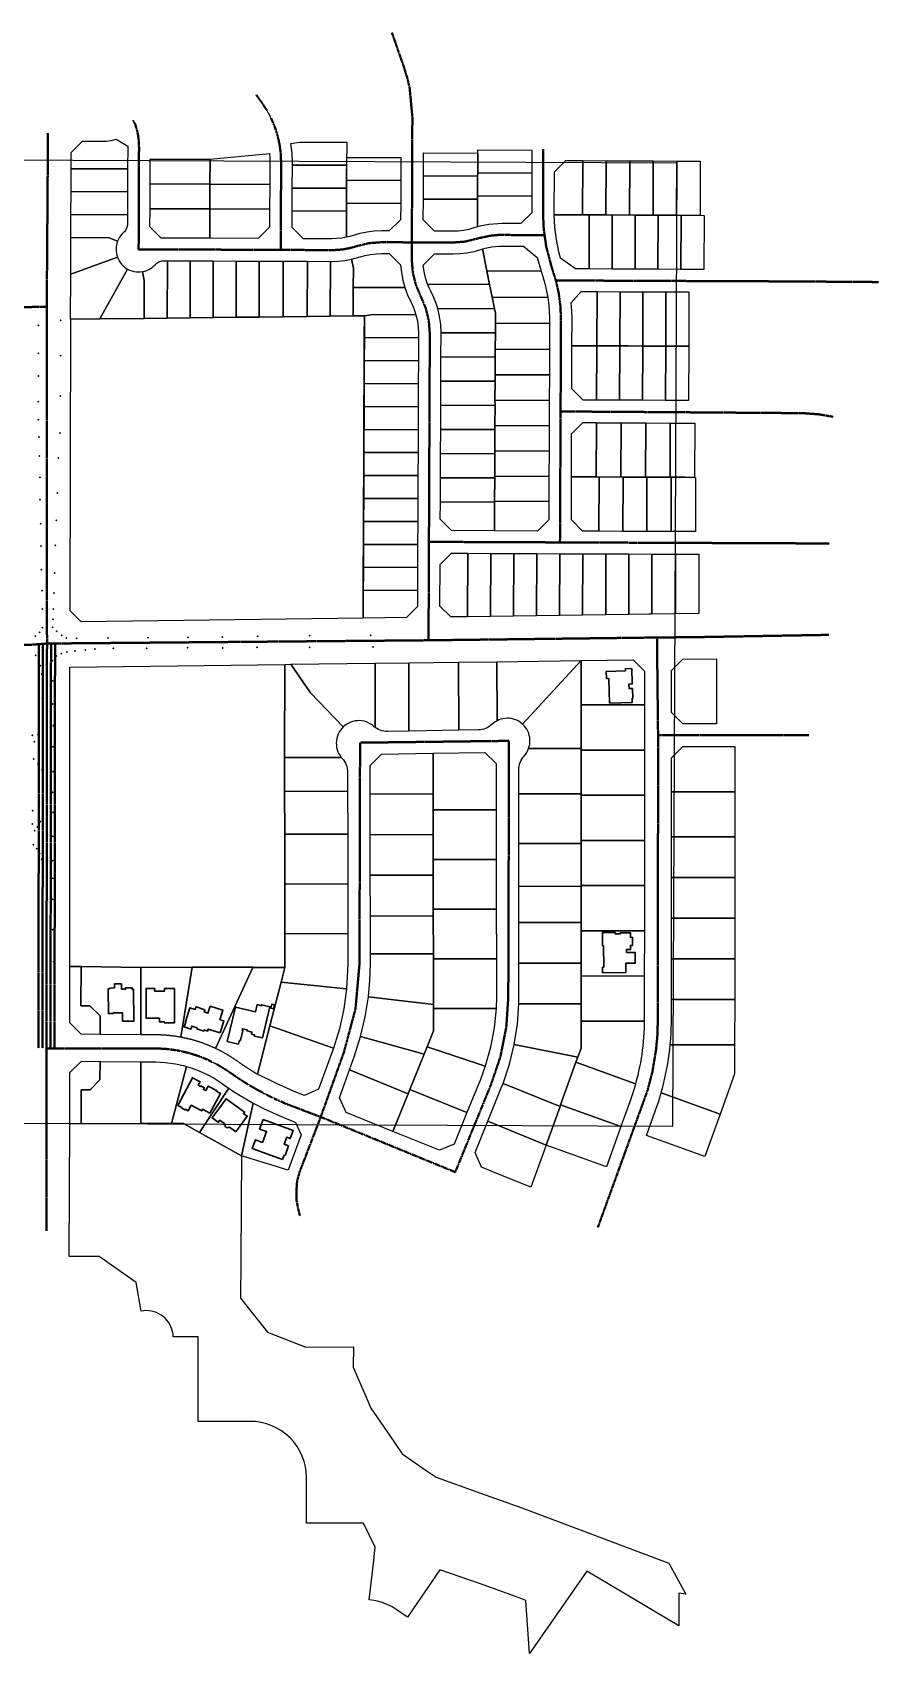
# Model space of a CAD drawing. Header units: feet. Extents: x -9340 to -4135, y -1818 to 3336.
# Drawn here: x -6662 to -4135, y -1506 to 3336 of the extents above; entities that cross this region are included whole.
import ezdxf

# ---------------------------------------------------------------- set-up
doc = ezdxf.new("R2010")
doc.units = ezdxf.units.FT
doc.header["$MEASUREMENT"] = 0
doc.linetypes.add('CENTER2', pattern=[1.125, 0.75, -0.125, 0.125, -0.125])
for name, color, linetype, lineweight in [('X-BLDG', 13, 'Continuous', 30), ('X-PVMT', 33, 'Continuous', 30), ('X-ROAD-CL', 2, 'CENTER2', 40)]:
    doc.layers.add(name, color=color, linetype=linetype, lineweight=lineweight)
doc.layers.add('X-LOTS-BLKS', color=253, linetype='Continuous')
picture_1 = doc.add_image_def('image1.jpg', size_in_pixel=(5576, 4278))

msp = doc.modelspace()

# ---------------------------------------------------------------- linework, layer by layer
at = {"layer": 'X-BLDG'}
for points in [[(-4938.5, 1333), (-4940.7, 1406.6), (-4947.3, 1406.4), (-4947.9, 1428), (-4890.8, 1429.7), (-4891.1, 1435.8), (-4872, 1436.4), (-4870.6, 1390.5), (-4880.2, 1390.1), (-4879.7, 1376.5), (-4869.8, 1376.8), (-4868.9, 1347.5), (-4871.2, 1347.4), (-4870.7, 1335.1), (-4938.5, 1333)], [(-4959.3, 527.8), (-4959.3, 545), (-4955.8, 545), (-4956.1, 608.3), (-4959.3, 608.3), (-4959.4, 647.8), (-4921.1, 648), (-4921.1, 643.9), (-4906.1, 643.9), (-4906.2, 647.4), (-4876.1, 647.5), (-4876.1, 633.6), (-4869.8, 633.7), (-4869.7, 609.5), (-4875.7, 609.6), (-4875.7, 597.2), (-4887.7, 597.1), (-4887.6, 588.6), (-4861.7, 588.7), (-4861.5, 556), (-4890, 556), (-4890, 528.2), (-4959.3, 527.8)], [(-6393.1, 382.8), (-6393.2, 408.6), (-6419.9, 408.4), (-6419.9, 406.2), (-6435.1, 406), (-6435.6, 479.9), (-6430.6, 480), (-6430.5, 482.1), (-6417.2, 482.3), (-6417.2, 494.3), (-6395.9, 494.4), (-6395.9, 478.5), (-6384, 478.7), (-6384.1, 482.5), (-6364, 482.6), (-6364, 478.1), (-6359.6, 478.1), (-6358.9, 383.1), (-6393.1, 382.8)], [(-6268, 378.5), (-6268, 381.5), (-6282.7, 381.6), (-6282.7, 392), (-6322.7, 392.1), (-6322.3, 480.8), (-6296.8, 480.8), (-6296.9, 473.1), (-6267.3, 473), (-6267.4, 480.5), (-6237.7, 480.5), (-6238, 378.4), (-6268, 378.5)], [(-6101.5, 348.1), (-6137.1, 359.6), (-6139, 353.8), (-6148.7, 357), (-6149.9, 353.4), (-6170.9, 360.1), (-6170, 363.4), (-6185.7, 368.5), (-6188.5, 359.7), (-6208.7, 366.2), (-6203.9, 381.4), (-6204.9, 381.7), (-6191.7, 423.2), (-6175.8, 418.1), (-6173.3, 425.6), (-6147.3, 417.3), (-6149.4, 410.7), (-6137.7, 407), (-6130.9, 428), (-6092.9, 415.8), (-6101.9, 387.6), (-6090.1, 383.8), (-6101.5, 348.1)], [(-6046, 314.1), (-6080, 322.3), (-6055.3, 425.3), (-5996.1, 410.9), (-5990.9, 432.5), (-5977.8, 429.3), (-5977.1, 432.1), (-5952.4, 426.3), (-5974.8, 333), (-5999.3, 338.9), (-5998.4, 342.3), (-6008.1, 344.5), (-6006.6, 350.8), (-6021, 354.3), (-6020.3, 357.3), (-6034.8, 360.7), (-6035.9, 356.2), (-6033.3, 355.6), (-6040.5, 325.4), (-6043.1, 326.1), (-6046, 314.1)], [(-5941.5, 420.4), (-5949.8, 422.5), (-5946.9, 434.1), (-5938.5, 432), (-5941.5, 420.4)], [(-6131.6, 108.3), (-6153.7, 119.9), (-6156, 115.4), (-6187.8, 132.3), (-6196.5, 115.6), (-6204.5, 119.9), (-6205.4, 118.2), (-6216, 123.8), (-6215.3, 125.2), (-6227.4, 131.6), (-6184.2, 214), (-6161.4, 202.1), (-6166.9, 191.8), (-6159.8, 188.1), (-6159, 189.7), (-6148.7, 184.4), (-6151.2, 179.5), (-6143.9, 175.7), (-6136.7, 189.5), (-6111.7, 176.4), (-6113, 173.8), (-6100.7, 167.3), (-6131.6, 108.3)], [(-6054, 52.9), (-6072.9, 66.7), (-6080.8, 64.4), (-6086.3, 68.5), (-6087.4, 75.9), (-6087, 76.5), (-6102.5, 87.5), (-6107, 81.2), (-6125.1, 94.3), (-6083.5, 151.6), (-6028.5, 111.8), (-6031.6, 107.5), (-6020.3, 99.5), (-6054, 52.9)], [(-5914.9, -30), (-6005.2, 2.9), (-5995.7, 28.9), (-5974.5, 21.1), (-5962.8, 53.3), (-5983.6, 60.9), (-5973.3, 89.3), (-5883, 56.5), (-5891.8, 32.4), (-5902.4, 36.3), (-5910, 15.5), (-5896.9, 10.9), (-5907.4, -18), (-5910.1, -17), (-5914.9, -30)]]:
    msp.add_lwpolyline(points, close=True, dxfattribs=at)
at = {"layer": 'X-LOTS-BLKS'}
for points in [[(-6377.3, 2994.4), (-6377.5, 2928.8), (-6546.2, 2929.4), (-6546.1, 2977.8), (-6512.2, 3011.4), (-6455.9, 3011.2), (-6441.1, 3011.8), (-6426.5, 3013.8), (-6412.2, 3017.2), (-6377.3, 2996.3), (-6377.3, 2994.4)], [(-5723.2, 3008.2), (-5723.5, 2939.6), (-5885.5, 2940.2), (-5885.4, 2947.4), (-5886.5, 2975.9), (-5890, 3004.3), (-5863.4, 3008.8), (-5723.2, 3008.2)], [(-6131.7, 2883.3), (-6310.2, 2884.1), (-6309.9, 2958.3), (-6131.4, 2957.6), (-6131.7, 2883.3)], [(-5953.2, 2882.6), (-6131.7, 2883.3), (-6131.4, 2957.6), (-5954.1, 2974.6), (-5953.2, 2961.2), (-5952.9, 2947.7), (-5953.2, 2882.6)], [(-5561.7, 2893.9), (-5723.7, 2894.6), (-5723.4, 2963.2), (-5561.4, 2962.5), (-5561.7, 2893.9)], [(-5332.3, 2907), (-5494.2, 2907.7), (-5493.9, 2976.5), (-5332, 2975.9), (-5331.9, 2975.9), (-5332.1, 2917), (-5332.2, 2907), (-5332.3, 2907)], [(-5332.1, 2917), (-5331.9, 2975.9), (-5331.9, 2985.6), (-5170, 2985), (-5170.3, 2916.3), (-5332.1, 2917)], [(-6377.8, 2860.1), (-6546.5, 2860.8), (-6546.2, 2929.4), (-6377.5, 2928.8), (-6377.8, 2860.1)], [(-5723.8, 2870.9), (-5885.7, 2871.6), (-5885.5, 2940.2), (-5723.5, 2939.6), (-5723.8, 2870.9)], [(-5332.6, 2838.1), (-5494.4, 2838.8), (-5494.2, 2907.7), (-5332.3, 2907), (-5332.2, 2907), (-5332.4, 2848.4), (-5332.5, 2838.1), (-5332.6, 2838.1)], [(-5332.4, 2848.4), (-5332.2, 2907), (-5332.1, 2917), (-5170.3, 2916.3), (-5170.6, 2847.7), (-5332.4, 2848.4)], [(-5019, 2791.4), (-5103.3, 2791.8), (-5103.3, 2797), (-5102.8, 2920), (-5068.9, 2953.6), (-5018.4, 2953.4), (-5019, 2791.4)], [(-4948.9, 2791.1), (-5019, 2791.4), (-5018.4, 2953.4), (-4948.2, 2953.1), (-4948.9, 2791.1)], [(-4878.7, 2790.9), (-4948.9, 2791.1), (-4948.2, 2953.1), (-4878, 2952.8), (-4878.7, 2790.9)], [(-4808.5, 2790.6), (-4878.7, 2790.9), (-4878, 2952.8), (-4807.8, 2952.5), (-4808.5, 2790.6)], [(-4738.3, 2790.3), (-4808.5, 2790.6), (-4807.8, 2952.5), (-4737.7, 2952.2), (-4738.3, 2790.3)], [(-4668.1, 2790), (-4738.3, 2790.3), (-4737.7, 2952.2), (-4667.5, 2951.9), (-4668.1, 2790)], [(-6378.1, 2791.5), (-6546.8, 2792.2), (-6546.5, 2860.8), (-6377.8, 2860.1), (-6378.1, 2791.5)], [(-6131.7, 2883.3), (-6132, 2809.1), (-6310.5, 2809.8), (-6310.2, 2884.1), (-6131.7, 2883.3)], [(-5953.2, 2882.6), (-5953.5, 2808.4), (-6132, 2809.1), (-6131.7, 2883.3), (-5953.2, 2882.6)], [(-5724.1, 2802.3), (-5886, 2803), (-5885.7, 2871.6), (-5723.8, 2870.9), (-5724.1, 2802.3)], [(-5562, 2825.3), (-5723.9, 2825.9), (-5723.7, 2894.6), (-5561.7, 2893.9), (-5562, 2825.3)], [(-6132.4, 2721.4), (-6277.2, 2722), (-6310.8, 2755.9), (-6310.5, 2809.8), (-6132, 2809.1), (-6132.4, 2721.4)], [(-6132.4, 2721.4), (-6132, 2809.1), (-5953.5, 2808.4), (-5953.7, 2754.4), (-5987.6, 2720.8), (-6132.4, 2721.4)], [(-5562.2, 2776.9), (-5596, 2743.3), (-5619.3, 2743.4), (-5640.9, 2742.6), (-5662.4, 2740.1), (-5683.6, 2735.9), (-5704.3, 2730), (-5714.3, 2727), (-5724.4, 2724.5), (-5723.9, 2825.9), (-5562, 2825.3), (-5562.2, 2776.9)], [(-5406.4, 2742.5), (-5461.1, 2742.7), (-5494.7, 2776.6), (-5494.4, 2838.8), (-5332.6, 2838.1), (-5332.5, 2838.1), (-5332.8, 2755.5), (-5343.3, 2752.3), (-5358.7, 2748), (-5374.5, 2744.9), (-5390.4, 2743.1), (-5406.4, 2742.5)], [(-5332.8, 2755.5), (-5332.5, 2838.1), (-5332.4, 2848.4), (-5170.6, 2847.7), (-5170.8, 2797.2), (-5203.7, 2765.2), (-5259.3, 2765.4), (-5272.1, 2765.1), (-5299.3, 2762.6), (-5326.1, 2757.3), (-5332.8, 2755.5)], [(-6407.6, 2713.2), (-6432.7, 2723.1), (-6547.1, 2723.6), (-6546.8, 2792.2), (-6378.1, 2791.5), (-6378.2, 2764.1), (-6378.4, 2760.9), (-6378.8, 2757.8), (-6379.6, 2754.8), (-6380.6, 2751.8), (-6381.9, 2748.9), (-6383.5, 2746.2), (-6385.3, 2743.6), (-6387.3, 2741.2), (-6389.6, 2739), (-6394.1, 2734.6), (-6398.2, 2729.7), (-6401.8, 2724.5), (-6405, 2719), (-6407.6, 2713.2)], [(-5724.4, 2724.5), (-5738.9, 2721.9), (-5753.5, 2720.4), (-5768.2, 2719.9), (-5852.6, 2720.2), (-5886.2, 2754.1), (-5886, 2803), (-5724.1, 2802.3), (-5724.4, 2724.5)], [(-5103.5, 2791.8), (-5103.3, 2791.8), (-4998.8, 2791.3), (-4999.4, 2629.8), (-5039.9, 2630), (-5084.3, 2662.1), (-5089.5, 2681.3), (-5097.1, 2717.8), (-5101.8, 2754.9), (-5103.5, 2791.8)], [(-4998.8, 2791.3), (-4930.1, 2791.1), (-4930.8, 2629.5), (-4999.4, 2629.8), (-4998.8, 2791.3)], [(-4930.1, 2791.1), (-4861.5, 2790.8), (-4862.2, 2629.2), (-4930.8, 2629.5), (-4930.1, 2791.1)], [(-4861.5, 2790.8), (-4792.9, 2790.5), (-4793.6, 2628.9), (-4862.2, 2629.2), (-4861.5, 2790.8)], [(-4792.9, 2790.5), (-4724.3, 2790.2), (-4724.9, 2628.7), (-4793.6, 2628.9), (-4792.9, 2790.5)], [(-4724.3, 2790.2), (-4655.7, 2790), (-4656.3, 2628.4), (-4724.9, 2628.7), (-4724.3, 2790.2)], [(-6407.6, 2713.2), (-6409.6, 2707.4), (-6411, 2701.5), (-6411.9, 2695.4), (-6412.2, 2689.3), (-6412.1, 2683.2), (-6411.3, 2677.1), (-6410, 2671.1), (-6408.1, 2665.3), (-6547.5, 2614.2), (-6547.1, 2723.6), (-6432.7, 2723.1), (-6407.6, 2713.2)], [(-6377.7, 2629.6), (-6461, 2480.5), (-6547.4, 2479.5), (-6548.1, 2479.5), (-6547.5, 2614.2), (-6408.1, 2665.3), (-6405.8, 2659.7), (-6403, 2654.4), (-6399.8, 2649.4), (-6396.1, 2644.7), (-6392, 2640.3), (-6387.6, 2636.3), (-6382.8, 2632.7), (-6377.7, 2629.6)], [(-5562.2, 2641.9), (-5559.9, 2619), (-5555.7, 2596.4), (-5549.6, 2574.2), (-5703.6, 2574.9), (-5703.4, 2632.5), (-5709.2, 2658.7), (-5683.4, 2665.9), (-5667.8, 2670.3), (-5651.9, 2673.5), (-5635.8, 2675.3), (-5619.6, 2675.9), (-5596.3, 2675.8), (-5562.2, 2641.9)], [(-5296.4, 2583.4), (-5481.5, 2584.1), (-5487.7, 2602.9), (-5492.1, 2622.1), (-5494.6, 2641.7), (-5461.4, 2675.3), (-5406.6, 2675.1), (-5385.3, 2675.8), (-5364.1, 2678.3), (-5343.1, 2682.4), (-5322.6, 2688.1), (-5318, 2689.6), (-5317.8, 2689.6), (-5304.6, 2623.9), (-5296.4, 2583.4)], [(-5304.6, 2623.9), (-5317.8, 2689.6), (-5309.8, 2691.8), (-5289.6, 2695.8), (-5269.2, 2697.7), (-5259.6, 2697.9), (-5195.7, 2697.7), (-5154.8, 2664.5), (-5143, 2623.6), (-5304.6, 2623.9)], [(-6327.9, 2595.6), (-6328.3, 2482.1), (-6461, 2480.5), (-6377.7, 2629.6), (-6371.7, 2626.6), (-6365.5, 2624.3), (-6359.1, 2622.6), (-6352.5, 2621.5), (-6345.9, 2621), (-6339.3, 2621.2), (-6332.7, 2622.1), (-6327.9, 2595.6)], [(-6259, 2654.4), (-6259.7, 2483), (-6328.3, 2482.1), (-6327.9, 2595.6), (-6332.7, 2622.1), (-6326.5, 2623.5), (-6320.5, 2625.5), (-6314.7, 2628.1), (-6309.2, 2631.2), (-6304, 2634.7), (-6299.1, 2638.8), (-6294.7, 2643.3), (-6292.4, 2645.5), (-6290, 2647.6), (-6287.4, 2649.4), (-6284.7, 2650.9), (-6281.8, 2652.2), (-6278.8, 2653.2), (-6275.7, 2653.9), (-6272.6, 2654.3), (-6269.5, 2654.5), (-6259, 2654.4)], [(-6190.4, 2654.1), (-6191.1, 2483.8), (-6259.7, 2483), (-6259, 2654.4), (-6190.4, 2654.1)], [(-6122.5, 2484.6), (-6191.1, 2483.8), (-6190.4, 2654.1), (-6121.8, 2653.9), (-6122.5, 2484.6)], [(-6053.8, 2485.5), (-6122.5, 2484.6), (-6121.8, 2653.9), (-6053.2, 2653.6), (-6053.8, 2485.5)], [(-5985.2, 2486.3), (-6053.8, 2485.5), (-6053.2, 2653.6), (-5984.5, 2653.3), (-5985.2, 2486.3)], [(-5913.2, 2487.1), (-5985.2, 2486.3), (-5984.5, 2653.3), (-5912.6, 2653), (-5913.2, 2487.1)], [(-5840.6, 2652.7), (-5841.2, 2488), (-5913.2, 2487.1), (-5912.6, 2653), (-5840.6, 2652.7)], [(-5771.9, 2652.4), (-5772.6, 2488.8), (-5841.2, 2488), (-5840.6, 2652.7), (-5771.9, 2652.4)], [(-5772.6, 2488.8), (-5771.9, 2652.4), (-5768.4, 2652.4), (-5748.6, 2653.1), (-5728.8, 2655.2), (-5709.2, 2658.7), (-5703.4, 2632.4), (-5703.6, 2574.9), (-5704, 2489.7), (-5772.6, 2488.8)], [(-5122.7, 2544.8), (-5288.9, 2545.5), (-5296.4, 2583.4), (-5304.6, 2623.9), (-5143, 2623.6), (-5141.8, 2620.1), (-5131.2, 2586.1), (-5124.2, 2554.9), (-5122.7, 2544.8)], [(-5531.9, 2532.1), (-5525.9, 2519.4), (-5520.7, 2506.3), (-5516.4, 2492.9), (-5644.1, 2493.5), (-5670.6, 2490.1), (-5703.9, 2489.8), (-5703.6, 2574.9), (-5549.6, 2574.2), (-5541.6, 2552.8), (-5531.9, 2532.1)], [(-5281.8, 2511.1), (-5451.6, 2511.8), (-5457.3, 2529.4), (-5464.1, 2546.7), (-5472.1, 2563.4), (-5477.1, 2573.6), (-5481.5, 2584.1), (-5296.4, 2583.4), (-5288.9, 2545.5), (-5281.8, 2511.1)], [(-5288.9, 2545.5), (-5122.7, 2544.8), (-5119.5, 2520.8), (-5117.7, 2484.4), (-5117.5, 2467), (-5279.4, 2467.7), (-5279.2, 2498), (-5288.9, 2545.5)], [(-4976.3, 2400.3), (-4978.7, 2400.3), (-5050.5, 2400.6), (-5050.2, 2480.5), (-5050.7, 2504.8), (-5052.5, 2529.1), (-5023.3, 2562.4), (-4975.6, 2562.2), (-4976.3, 2400.3)], [(-4956.9, 2400.2), (-4976.3, 2400.3), (-4975.6, 2562.2), (-4907, 2561.9), (-4907.6, 2405.9), (-4907.7, 2400), (-4956.9, 2400.2)], [(-4881.6, 2399.9), (-4907.7, 2400), (-4907.6, 2405.9), (-4907, 2561.9), (-4838.4, 2561.7), (-4839, 2405.5), (-4839, 2399.7), (-4881.6, 2399.9)], [(-4806.3, 2399.6), (-4839, 2399.7), (-4839, 2405.5), (-4838.4, 2561.7), (-4769.8, 2561.4), (-4770.4, 2405.1), (-4770.4, 2399.4), (-4806.3, 2399.6)], [(-4730.9, 2399.3), (-4770.4, 2399.4), (-4770.4, 2405.1), (-4769.8, 2561.4), (-4701.2, 2561.1), (-4701.8, 2404.8), (-4701.8, 2399.1), (-4730.9, 2399.3)], [(-6547.4, 2479.5), (-6461, 2480.5), (-6328.3, 2482.1), (-6259.7, 2483), (-6191.1, 2483.8), (-6122.5, 2484.6), (-6053.8, 2485.5), (-5985.2, 2486.3), (-5913.2, 2487.1), (-5841.2, 2488), (-5772.6, 2488.8), (-5704, 2489.7), (-5704, 2489.8), (-5703.9, 2489.8), (-5670.6, 2490.1), (-5671.4, 2287.7), (-5672.5, 2013.3), (-5673.4, 1807.4), (-5674.3, 1587), (-6516.1, 1575.6), (-6549.7, 1608.9), (-6547.4, 2479.5)], [(-5508.9, 2437.5), (-5508.9, 2424.3), (-5670.9, 2425), (-5670.6, 2490.1), (-5644.1, 2493.5), (-5516.4, 2492.9), (-5512.2, 2474.7), (-5509.7, 2456.2), (-5508.9, 2437.5)], [(-5451.6, 2511.8), (-5281.8, 2511.1), (-5279.2, 2498), (-5279.4, 2467.7), (-5279.4, 2438.9), (-5441.4, 2439.5), (-5442.6, 2463.9), (-5446, 2488.1), (-5451.6, 2511.8)], [(-5509.2, 2355.7), (-5671.2, 2356.3), (-5670.9, 2425), (-5508.9, 2424.3), (-5509.2, 2355.7)], [(-5441.4, 2439.5), (-5279.4, 2438.9), (-5279.7, 2389.9), (-5279.7, 2366.7), (-5441.7, 2367.3), (-5441.4, 2437.2), (-5441.4, 2439.5)], [(-5279.4, 2467.7), (-5117.5, 2467), (-5117.8, 2389.3), (-5279.7, 2389.9), (-5279.4, 2438.9), (-5279.4, 2467.7)], [(-5118.1, 2313.4), (-5280, 2314), (-5279.7, 2366.7), (-5279.7, 2389.9), (-5117.8, 2389.3), (-5118.1, 2313.4)], [(-4977.1, 2238.1), (-5017.4, 2238.5), (-5051, 2272.3), (-5050.5, 2400.6), (-4976.3, 2400.3), (-4977.1, 2238.1)], [(-4908.5, 2237.8), (-4950.1, 2238), (-4977.1, 2238.1), (-4976.3, 2400.3), (-4907.7, 2400), (-4908.5, 2237.8)], [(-4839.9, 2237.6), (-4908.5, 2237.8), (-4907.7, 2400), (-4839, 2399.7), (-4839.9, 2237.6)], [(-4771.2, 2237.3), (-4839.9, 2237.6), (-4839, 2399.7), (-4770.4, 2399.4), (-4771.2, 2237.3)], [(-4702.6, 2237), (-4771.2, 2237.3), (-4770.4, 2399.4), (-4701.8, 2399.1), (-4702.6, 2237)], [(-5509.5, 2287.1), (-5671.4, 2287.7), (-5671.2, 2356.3), (-5509.2, 2355.7), (-5509.5, 2287.1)], [(-5280, 2294.5), (-5442, 2295.1), (-5441.7, 2367.3), (-5279.7, 2366.7), (-5280, 2294.5)], [(-5509.8, 2218.5), (-5671.7, 2219.1), (-5671.4, 2287.7), (-5509.5, 2287.1), (-5509.8, 2218.5)], [(-5280.3, 2222.3), (-5442.3, 2222.9), (-5442, 2295.1), (-5280, 2294.5), (-5280.4, 2238.1), (-5280.3, 2222.3)], [(-5118.4, 2237.5), (-5280.4, 2238.1), (-5280, 2294.5), (-5280, 2314), (-5118.1, 2313.4), (-5118.4, 2237.5)], [(-5118.7, 2161.5), (-5280.7, 2162.2), (-5280.3, 2222.3), (-5280.4, 2238.1), (-5118.4, 2237.5), (-5118.7, 2161.5)], [(-5510, 2149.8), (-5672, 2150.5), (-5671.7, 2219.1), (-5509.8, 2218.5), (-5510, 2149.8)], [(-5280.6, 2150.1), (-5442.6, 2150.7), (-5442.3, 2222.9), (-5280.3, 2222.3), (-5280.7, 2162.2), (-5280.6, 2150.1)], [(-5510.3, 2081.2), (-5672.3, 2081.9), (-5672, 2150.5), (-5510, 2149.8), (-5510.3, 2081.2)], [(-5280.9, 2077.9), (-5442.9, 2078.5), (-5442.6, 2150.7), (-5280.6, 2150.1), (-5281, 2086.3), (-5280.9, 2077.9)], [(-5119, 2085.6), (-5281, 2086.3), (-5280.6, 2150.1), (-5280.7, 2162.2), (-5118.7, 2161.5), (-5119, 2143.7), (-5119, 2085.6)], [(-5051.6, 2137.4), (-5017.7, 2171), (-4977.2, 2170.8), (-4977.9, 2008.9), (-5051.7, 2009.4), (-5051.6, 2137.4)], [(-4904.5, 2008.4), (-4977.9, 2008.9), (-4977.4, 2170.6), (-4950.4, 2170.5), (-4903.9, 2170.4), (-4904.5, 2008.4)], [(-4831.1, 2008.1), (-4904.5, 2008.4), (-4903.9, 2170.4), (-4830.4, 2170), (-4831.1, 2008.1)], [(-4826.6, 2008.1), (-4831.1, 2008.1), (-4830.4, 2170), (-4756.9, 2169.8), (-4757.6, 2007.8), (-4817, 2008), (-4826.6, 2008.1)], [(-4684.1, 2007.5), (-4713.4, 2007.6), (-4752.6, 2007.8), (-4757.6, 2007.8), (-4756.9, 2169.8), (-4683.4, 2169.4), (-4684.1, 2007.5)], [(-5281, 2086.3), (-5119, 2085.6), (-5119.2, 2009.8), (-5281.2, 2010.9), (-5280.9, 2077.9), (-5281, 2086.3)], [(-5510.6, 2012.6), (-5672.5, 2013.3), (-5672.3, 2081.9), (-5510.3, 2081.2), (-5510.6, 2012.6)], [(-5281.2, 2010.9), (-5281.2, 2005.7), (-5443.2, 2006.3), (-5442.9, 2078.5), (-5280.9, 2077.9), (-5281.2, 2010.9)], [(-5510.9, 1944), (-5672.8, 1944.6), (-5672.5, 2013.3), (-5510.6, 2012.6), (-5510.9, 1944)], [(-5281.5, 1936.1), (-5281.5, 1933.5), (-5443.5, 1934.1), (-5443.2, 2006.3), (-5281.2, 2005.7), (-5281.5, 1936.1)], [(-5119.5, 1935.4), (-5281.5, 1936.1), (-5281.2, 2005.7), (-5281.2, 2010.9), (-5119.2, 2009.8), (-5119.5, 1935.4)], [(-4970.3, 1846.5), (-5018.7, 1846.7), (-5052.3, 1880.6), (-5051.7, 2009.4), (-4969.6, 2008.8), (-4970.3, 1846.5)], [(-4898.8, 1846.2), (-4970.3, 1846.5), (-4969.6, 2008.8), (-4898.1, 2008.3), (-4898.8, 1846.2)], [(-4827.2, 1845.9), (-4898.8, 1846.2), (-4898.1, 2008.3), (-4826.6, 2008.1), (-4827.2, 1845.9)], [(-4754.6, 1845.6), (-4811.3, 1845.8), (-4827.2, 1845.9), (-4826.6, 2008.1), (-4753.9, 2007.8), (-4754.6, 1845.6)], [(-4681.8, 1845.3), (-4754.6, 1845.6), (-4753.9, 2007.8), (-4681.1, 2007.5), (-4681.8, 1845.3)], [(-5511.2, 1875.4), (-5673.1, 1876), (-5672.8, 1944.6), (-5510.9, 1944), (-5511.2, 1875.4)], [(-5281.8, 1847.8), (-5410.1, 1848.3), (-5443.7, 1882.2), (-5443.5, 1934.1), (-5281.5, 1933.5), (-5281.8, 1847.8)], [(-5119.7, 1880.8), (-5153.6, 1847.2), (-5281.8, 1847.8), (-5281.5, 1933.5), (-5281.5, 1936.1), (-5119.5, 1935.4), (-5119.7, 1880.8)], [(-5511.4, 1806.8), (-5673.4, 1807.4), (-5673.1, 1876), (-5511.2, 1875.4), (-5511.4, 1806.8)], [(-5511.7, 1738.2), (-5673.7, 1738.8), (-5673.4, 1807.4), (-5511.4, 1806.8), (-5511.7, 1738.2)], [(-5444.2, 1747.2), (-5410.3, 1780.8), (-5362, 1780.6), (-5362.7, 1591.2), (-5412.5, 1590.5), (-5444.7, 1622.4), (-5444.2, 1747.2)], [(-5362, 1780.6), (-5293.1, 1780.3), (-5293.9, 1592.1), (-5362.7, 1591.2), (-5362, 1780.6)], [(-5293.1, 1780.3), (-5224.3, 1780), (-5225.1, 1593), (-5293.9, 1592.1), (-5293.1, 1780.3)], [(-5224.3, 1780), (-5155.5, 1779.8), (-5156.2, 1594), (-5225.1, 1593), (-5224.3, 1780)], [(-5155.5, 1779.8), (-5086.7, 1779.5), (-5087.4, 1594.9), (-5156.2, 1594), (-5155.5, 1779.8)], [(-5086.7, 1779.5), (-5017.8, 1779.2), (-5018.6, 1595.8), (-5087.4, 1594.9), (-5086.7, 1779.5)], [(-5017.8, 1779.2), (-4949, 1778.9), (-4949.8, 1596.8), (-5018.6, 1595.8), (-5017.8, 1779.2)], [(-4949, 1778.9), (-4880.2, 1778.6), (-4880.9, 1597.7), (-4949.8, 1596.8), (-4949, 1778.9)], [(-4880.2, 1778.6), (-4811.6, 1778.4), (-4812.1, 1598.6), (-4820.7, 1598.5), (-4880.9, 1597.7), (-4880.2, 1778.6)], [(-4741.8, 1599.5), (-4812.1, 1598.6), (-4811.6, 1778.4), (-4741.4, 1778.1), (-4741.8, 1599.5)], [(-4671.6, 1600.4), (-4741.8, 1599.5), (-4741.4, 1778.1), (-4671.3, 1777.8), (-4671.6, 1600.4)], [(-5512, 1669.5), (-5674, 1670.2), (-5673.7, 1738.8), (-5511.7, 1738.2), (-5512, 1669.5)], [(-5674, 1670.2), (-5512, 1669.5), (-5512.2, 1621.6), (-5544.8, 1588.7), (-5674.3, 1587), (-5674, 1670.2)], [(-5537.3, 1249.5), (-5600.9, 1248.5), (-5606.6, 1248.7), (-5612.3, 1249.4), (-5618, 1250.7), (-5623.4, 1252.4), (-5628.7, 1254.7), (-5633.8, 1257.5), (-5638.5, 1260.8), (-5638.5, 1452.2), (-5537.8, 1453.5), (-5537.3, 1249.5)], [(-5388.9, 1251.9), (-5537.3, 1249.5), (-5537.8, 1453.5), (-5389.4, 1455.4), (-5388.9, 1251.9)], [(-5274.3, 1280.5), (-5279.8, 1277.4), (-5285, 1273.7), (-5289.9, 1269.5), (-5294.1, 1265.9), (-5298.7, 1262.6), (-5303.6, 1259.8), (-5308.7, 1257.4), (-5314, 1255.5), (-5319.4, 1254.1), (-5325, 1253.2), (-5330.6, 1252.9), (-5388.9, 1251.9), (-5389.4, 1455.4), (-5274.5, 1456.2), (-5274.3, 1280.5)], [(-5198, 1270.4), (-5202.8, 1274.4), (-5208, 1277.9), (-5213.5, 1281), (-5219.3, 1283.5), (-5225.3, 1285.5), (-5231.4, 1286.9), (-5237.7, 1287.8), (-5244, 1288), (-5250.2, 1287.7), (-5256.5, 1286.7), (-5262.6, 1285.2), (-5268.6, 1283.2), (-5274.3, 1280.5), (-5274.5, 1456.2), (-5022.8, 1460), (-5198, 1270.4)], [(-5198, 1270.4), (-5022.8, 1460), (-5022.9, 1327.9), (-5023, 1197.6), (-5180.1, 1197.4), (-5178.1, 1203.8), (-5176.8, 1210.2), (-5176.1, 1216.8), (-5176.1, 1223.5), (-5176.7, 1230.1), (-5177.9, 1236.6), (-5179.8, 1243), (-5182.3, 1249.1), (-5185.4, 1255), (-5189.1, 1260.5), (-5193.3, 1265.6), (-5198, 1270.4)], [(-4833.9, 1429), (-4834, 1327.8), (-5022.9, 1327.9), (-5022.8, 1460), (-4867.6, 1462.2), (-4833.9, 1429)], [(-4618.8, 1465.8), (-4619, 1270.9), (-4719.3, 1270.9), (-4753, 1304.7), (-4752.9, 1430.1), (-4719.2, 1464.4), (-4618.8, 1465.8)], [(-6549.9, 1440.2), (-5908.5, 1448.8), (-5908.7, 1170.7), (-5908.6, 1069.5), (-5908.4, 941.3), (-5908.2, 792.9), (-5908.1, 644.5), (-5907.7, 543.3), (-6003.2, 544.1), (-6184.5, 544.7), (-6338.5, 543.8), (-6516.6, 546.2), (-6550.4, 546.7), (-6549.9, 1440.2)], [(-5831.1, 1364.3), (-5733.5, 1262.2), (-5738.2, 1257.3), (-5742.3, 1252), (-5745.8, 1246.3), (-5748.8, 1240.3), (-5751.2, 1234.1), (-5752.9, 1227.6), (-5754, 1221), (-5754.4, 1214.3), (-5754.2, 1207.6), (-5753.3, 1201), (-5751.7, 1194.5), (-5749.5, 1188.1), (-5746.7, 1182.1), (-5743.3, 1176.3), (-5739.4, 1170.9), (-5908.7, 1170.7), (-5908.5, 1448.8), (-5890.6, 1449), (-5831.1, 1364.3)], [(-5638.5, 1260.8), (-5642.2, 1263.8), (-5647.4, 1268), (-5653, 1271.7), (-5658.9, 1274.7), (-5665.2, 1277.2), (-5671.6, 1279), (-5678.2, 1280.2), (-5684.8, 1280.8), (-5691.5, 1280.7), (-5698.2, 1279.9), (-5704.7, 1278.5), (-5711.1, 1276.4), (-5717.2, 1273.7), (-5723, 1270.4), (-5728.5, 1266.5), (-5733.5, 1262.2), (-5831.1, 1364.3), (-5890.6, 1449), (-5638.5, 1452.2), (-5638.5, 1260.8)], [(-4834, 1327.8), (-4834, 1192.8), (-5023, 1192.9), (-5022.9, 1327.9), (-4834, 1327.8)], [(-5736.6, 1167.7), (-5733, 1163.4), (-5729.8, 1158.8), (-5727, 1153.8), (-5724.8, 1148.7), (-5722.9, 1143.4), (-5721.6, 1137.9), (-5720.8, 1132.3), (-5720.6, 1126.7), (-5720.5, 1069.7), (-5908.6, 1069.5), (-5908.7, 1170.7), (-5739.4, 1170.9), (-5736.6, 1167.7)], [(-5465, 1061.8), (-5653.1, 1061.6), (-5653.2, 1146.5), (-5619.5, 1180.7), (-5465.2, 1183.2), (-5465, 1061.8)], [(-5277.1, 1152.6), (-5276.9, 1014.8), (-5465, 1014.6), (-5465, 1061.8), (-5465.2, 1183.2), (-5310.8, 1185.7), (-5277.1, 1152.6)], [(-5209.6, 1134), (-5209.4, 1139.6), (-5208.6, 1145.2), (-5207.3, 1150.7), (-5205.5, 1156), (-5203.2, 1161.1), (-5200.5, 1166.1), (-5197.3, 1170.7), (-5193.7, 1175), (-5189.5, 1180.1), (-5185.8, 1185.5), (-5182.6, 1191.3), (-5180.1, 1197.4), (-5023, 1197.6), (-5023, 1062.7), (-5209.5, 1062.5), (-5209.6, 1134)], [(-4834, 1192.8), (-4834.1, 1057.9), (-5023, 1058), (-5023, 1192.9), (-4834, 1192.8)], [(-4564.1, 1203.4), (-4564.2, 1068.4), (-4753.1, 1068.5), (-4753.1, 1169.7), (-4719.3, 1203.5), (-4564.1, 1203.4)], [(-5720.4, 941.6), (-5908.4, 941.3), (-5908.6, 1069.5), (-5720.5, 1069.7), (-5720.4, 941.6)], [(-4564.2, 1068.4), (-4564.3, 933.5), (-4753.2, 933.6), (-4753.1, 1068.5), (-4564.2, 1068.4)], [(-5465, 1014.6), (-5464.9, 940.4), (-5652.9, 940.2), (-5653.1, 1061.6), (-5465, 1061.8), (-5465, 1014.6)], [(-5209.5, 1062.5), (-5023, 1062.7), (-5023.1, 914), (-5209.3, 914.1), (-5209.5, 1062.5)], [(-4834.1, 1057.9), (-4834.2, 922.9), (-5023.1, 923), (-5023, 1058), (-4834.1, 1057.9)], [(-5276.7, 866.4), (-5464.8, 866.2), (-5464.9, 940.4), (-5465, 1014.6), (-5276.9, 1014.8), (-5276.7, 866.4)], [(-5720.2, 793.2), (-5908.2, 792.9), (-5908.4, 941.3), (-5720.4, 941.6), (-5720.2, 793.2)], [(-5464.8, 866.2), (-5464.7, 819), (-5652.8, 818.8), (-5652.9, 940.2), (-5464.9, 940.4), (-5464.8, 866.2)], [(-4834.2, 922.9), (-4834.2, 788), (-5023.2, 788.1), (-5023.1, 923), (-4834.2, 922.9)], [(-4564.3, 933.5), (-4564.3, 812), (-4753.2, 812.1), (-4753.2, 933.6), (-4564.3, 933.5)], [(-5209.3, 914.1), (-5023.1, 914), (-5023.2, 786.3), (-5209.2, 785.9), (-5209.3, 914.1)], [(-5276.5, 718), (-5464.6, 717.8), (-5464.7, 819), (-5464.8, 866.2), (-5276.7, 866.4), (-5276.5, 718)], [(-5720, 644.8), (-5908.1, 644.5), (-5908.2, 792.9), (-5720.2, 793.2), (-5720, 644.8)], [(-5464.6, 717.8), (-5464.6, 697.6), (-5652.6, 697.3), (-5652.8, 818.8), (-5464.7, 819), (-5464.6, 717.8)], [(-5209.2, 785.9), (-5023.2, 786.3), (-5023.2, 678.3), (-5209, 678), (-5209.2, 785.9)], [(-4834.2, 788), (-4834.3, 653), (-5023.2, 653.1), (-5023.2, 678.3), (-5023.2, 788.1), (-4834.2, 788)], [(-4564.3, 812), (-4564.4, 690.6), (-4753.3, 690.7), (-4753.2, 812.1), (-4564.3, 812)], [(-5464.4, 584.4), (-5652.5, 584.1), (-5652.6, 697.3), (-5464.6, 697.6), (-5464.4, 584.4)], [(-5276.4, 569.6), (-5464.4, 569.4), (-5464.4, 584.4), (-5464.6, 697.6), (-5464.6, 717.8), (-5276.5, 718), (-5276.4, 569.6)], [(-5023.3, 556.8), (-5208.9, 556.6), (-5209, 678), (-5023.2, 678.3), (-5023.2, 653.1), (-5023.3, 556.8)], [(-4564.4, 690.6), (-4564.4, 569.1), (-4753.4, 569.2), (-4753.3, 690.7), (-4564.4, 690.6)], [(-5719.9, 553.3), (-5723.5, 479.6), (-5919.1, 499.3), (-5907.7, 543.3), (-5908.1, 644.5), (-5720, 644.8), (-5719.9, 553.3)], [(-4834.3, 653), (-4834.4, 518.1), (-5023.3, 518.2), (-5023.3, 556.8), (-5023.2, 653.1), (-4834.3, 653)], [(-5464.4, 569.4), (-5464.2, 432.8), (-5658.2, 456.1), (-5653.9, 504.7), (-5652.4, 553.4), (-5652.5, 584.1), (-5464.4, 584.4), (-5464.4, 569.4)], [(-6516.7, 546.2), (-6517.5, 428.8), (-6490.5, 428.6), (-6459.7, 398.9), (-6460.1, 343.5), (-6516.7, 343.9), (-6550.5, 377.9), (-6550.4, 546.6), (-6516.7, 546.2)], [(-6338.5, 543.8), (-6338.6, 342.6), (-6460.1, 343.5), (-6459.7, 398.9), (-6490.5, 428.6), (-6517.5, 428.8), (-6516.7, 546.2), (-6338.5, 543.8)], [(-6184.5, 544.7), (-6219.2, 335.3), (-6222.1, 335.8), (-6223.6, 336.1), (-6225.1, 336.3), (-6226.6, 336.6), (-6228.1, 336.9), (-6229.6, 337.1), (-6231.1, 337.3), (-6232.6, 337.5), (-6234.1, 337.8), (-6235.6, 338), (-6237.1, 338.2), (-6238.6, 338.4), (-6240.1, 338.6), (-6241.6, 338.8), (-6243.1, 339), (-6244.6, 339.2), (-6246.1, 339.4), (-6247.6, 339.6), (-6249.1, 339.7), (-6250.6, 339.9), (-6252.2, 340), (-6253.7, 340.2), (-6255.2, 340.4), (-6256.7, 340.5), (-6258.2, 340.6), (-6259.7, 340.8), (-6261.2, 340.9), (-6262.7, 341), (-6264.2, 341.1), (-6265.8, 341.2), (-6267.3, 341.3), (-6268.8, 341.5), (-6270.3, 341.5), (-6271.8, 341.6), (-6273.3, 341.7), (-6274.9, 341.8), (-6276.4, 341.9), (-6277.9, 341.9), (-6279.4, 342), (-6280.9, 342.1), (-6282.4, 342.1), (-6284, 342.2), (-6285.5, 342.2), (-6287, 342.2), (-6288.5, 342.3), (-6290, 342.3), (-6291.5, 342.3), (-6293.1, 342.3), (-6338.6, 342.6), (-6338.5, 543.8), (-6184.5, 544.7)], [(-6003.2, 544), (-6115.5, 302), (-6118.2, 303.3), (-6119.6, 303.9), (-6121, 304.5), (-6122.3, 305.1), (-6123.7, 305.8), (-6125.1, 306.4), (-6126.5, 307), (-6127.9, 307.6), (-6129.3, 308.2), (-6130.7, 308.8), (-6132.1, 309.4), (-6133.5, 310), (-6134.9, 310.5), (-6136.3, 311.1), (-6137.7, 311.7), (-6139.1, 312.2), (-6140.5, 312.8), (-6141.9, 313.4), (-6143.4, 313.9), (-6144.8, 314.4), (-6146.2, 315), (-6147.6, 315.5), (-6149, 316), (-6150.5, 316.6), (-6151.9, 317.1), (-6153.3, 317.6), (-6154.8, 318.1), (-6156.2, 318.6), (-6157.6, 319.1), (-6159.1, 319.6), (-6160.5, 320.1), (-6161.9, 320.6), (-6163.4, 321), (-6164.8, 321.5), (-6166.3, 322), (-6167.7, 322.5), (-6169.2, 322.9), (-6170.6, 323.4), (-6172.1, 323.8), (-6173.5, 324.2), (-6175, 324.7), (-6176.4, 325.1), (-6177.9, 325.5), (-6179.3, 326), (-6180.8, 326.4), (-6182.3, 326.8), (-6183.7, 327.2), (-6185.2, 327.6), (-6186.7, 328), (-6188.1, 328.4), (-6189.6, 328.8), (-6191.1, 329.1), (-6192.5, 329.5), (-6194, 329.9), (-6195.5, 330.2), (-6196.9, 330.6), (-6198.4, 330.9), (-6199.9, 331.3), (-6201.4, 331.6), (-6202.9, 332), (-6204.3, 332.3), (-6205.8, 332.6), (-6207.3, 332.9), (-6208.8, 333.3), (-6210.3, 333.6), (-6211.8, 333.9), (-6213.2, 334.2), (-6214.7, 334.5), (-6216.2, 334.8), (-6217.7, 335), (-6219.2, 335.3), (-6184.5, 544.7), (-6003.2, 544)], [(-5907.7, 543.3), (-5919.1, 499.3), (-5952.6, 369.7), (-5990.1, 224.8), (-5992.4, 226.1), (-5993.7, 226.9), (-5995, 227.7), (-5996.3, 228.4), (-5997.6, 229.2), (-5998.9, 230), (-6000.2, 230.8), (-6001.5, 231.6), (-6002.8, 232.4), (-6004.1, 233.2), (-6005.4, 234), (-6006.6, 234.8), (-6007.9, 235.6), (-6009.2, 236.4), (-6010.5, 237.2), (-6011.8, 238), (-6013.1, 238.8), (-6014.3, 239.7), (-6015.6, 240.5), (-6016.9, 241.3), (-6018.2, 242.1), (-6019.5, 242.9), (-6020.7, 243.8), (-6022, 244.6), (-6023.3, 245.4), (-6024.5, 246.3), (-6025.8, 247.1), (-6027.1, 247.9), (-6028.3, 248.8), (-6029.6, 249.6), (-6030.8, 250.5), (-6032.1, 251.3), (-6033.4, 252.2), (-6034.6, 253), (-6035.9, 253.9), (-6037.1, 254.7), (-6038.4, 255.6), (-6039.6, 256.5), (-6040.9, 257.3), (-6042.1, 258.2), (-6043.4, 259.1), (-6044.6, 259.9), (-6045.8, 260.8), (-6047.1, 261.7), (-6048.3, 262.6), (-6049.6, 263.4), (-6051.3, 264.6), (-6052.5, 265.5), (-6053.7, 266.4), (-6055, 267.2), (-6056.2, 268.1), (-6057.5, 269), (-6058.8, 269.8), (-6060, 270.7), (-6061.3, 271.5), (-6062.5, 272.3), (-6063.8, 273.2), (-6065.1, 274), (-6066.4, 274.8), (-6067.6, 275.6), (-6068.9, 276.5), (-6070.2, 277.3), (-6071.5, 278.1), (-6072.8, 278.9), (-6074.1, 279.7), (-6075.4, 280.5), (-6076.7, 281.2), (-6078, 282), (-6079.3, 282.8), (-6080.6, 283.6), (-6081.9, 284.3), (-6083.2, 285.1), (-6084.5, 285.9), (-6085.8, 286.6), (-6087.2, 287.4), (-6088.5, 288.1), (-6089.8, 288.8), (-6091.1, 289.6), (-6092.5, 290.3), (-6093.8, 291), (-6095.1, 291.8), (-6096.5, 292.5), (-6097.8, 293.2), (-6099.2, 293.9), (-6100.5, 294.6), (-6101.8, 295.3), (-6103.2, 296), (-6104.5, 296.7), (-6105.9, 297.3), (-6107.3, 298), (-6108.6, 298.7), (-6110, 299.4), (-6111.4, 300), (-6112.7, 300.7), (-6114.1, 301.3), (-6115.5, 302), (-6003.2, 544), (-5907.7, 543.3)], [(-5276.2, 456.5), (-5277.1, 421.2), (-5464.2, 421), (-5464.2, 432.8), (-5464.4, 569.4), (-5276.4, 569.6), (-5276.2, 456.5)], [(-5023.2, 435.4), (-5209.1, 435.2), (-5208.8, 456.6), (-5208.9, 556.6), (-5023.3, 556.8), (-5023.3, 518.2), (-5023.2, 435.4)], [(-4564.4, 569.1), (-4564.5, 447.7), (-4753.4, 447.7), (-4753.4, 569.2), (-4564.4, 569.1)], [(-5723.5, 479.6), (-5731.9, 419.7), (-5745.2, 360.6), (-5763.2, 302.8), (-5952.6, 369.7), (-5919.1, 499.3), (-5723.5, 479.6)], [(-4834.4, 518.1), (-4834.4, 390.4), (-4834.5, 383.1), (-5023.4, 383.2), (-5023.2, 435.4), (-5023.3, 518.2), (-4834.4, 518.1)], [(-5464.2, 432.8), (-5464.2, 421), (-5464.2, 353.9), (-5483.3, 306.4), (-5492.2, 284.6), (-5681.7, 337), (-5667.7, 396.1), (-5658.2, 456.1), (-5464.2, 432.8)], [(-4564.5, 447.7), (-4564.6, 312.7), (-4757.2, 312.8), (-4756.6, 319.2), (-4755.5, 333.4), (-4754.6, 347.7), (-4754, 361.9), (-4753.6, 376.1), (-4753.5, 390.4), (-4753.4, 447.7), (-4564.5, 447.7)], [(-5309.6, 248.9), (-5483.3, 306.4), (-5464.2, 353.9), (-5464.2, 421), (-5277.1, 421.2), (-5282.8, 362.9), (-5293.7, 305.3), (-5309.6, 248.9)], [(-5023.4, 302.7), (-5033, 275.9), (-5222.8, 313.7), (-5213.4, 374.1), (-5209.1, 435.2), (-5023.2, 435.4), (-5023.4, 383.2), (-5023.4, 302.7)], [(-5763.2, 302.8), (-5807.2, 180), (-5849.8, 160.9), (-5880.4, 173.3), (-5935, 197.6), (-5990.1, 224.8), (-5952.6, 369.7), (-5763.2, 302.8)], [(-4834.5, 383.1), (-4834.6, 373.8), (-4835, 361), (-4835.7, 348.1), (-4836.5, 335.3), (-4837.6, 322.5), (-4838.9, 309.8), (-4840.4, 297), (-4842.2, 284.3), (-4844.2, 271.6), (-4846.3, 259), (-4848.7, 246.4), (-4851.4, 233.8), (-4854.2, 221.3), (-4857.3, 208.8), (-4860.6, 196.4), (-5038.6, 260.5), (-5033, 275.9), (-5023.4, 302.7), (-5023.4, 383.2), (-4834.5, 383.1)], [(-5492.2, 284.6), (-5534.8, 179.1), (-5539.8, 166.6), (-5715, 237.4), (-5699.7, 280.1), (-5681.7, 337), (-5492.2, 284.6)], [(-5309.6, 248.9), (-5324.2, 209.2), (-5364.2, 110.2), (-5534.8, 179.1), (-5492.2, 284.6), (-5483.3, 306.4), (-5309.6, 248.9)], [(-5033, 275.9), (-5038.6, 260.5), (-5084.3, 133.5), (-5086, 128.6), (-5256.3, 197.5), (-5237.1, 254.9), (-5222.8, 313.7), (-5033, 275.9)], [(-4564.6, 226.2), (-4579.1, 185.8), (-4608, 105.5), (-4784.2, 168.9), (-4783.1, 172.9), (-4779.4, 186.6), (-4776, 200.4), (-4772.8, 214.3), (-4769.8, 228.3), (-4767.1, 242.3), (-4764.6, 256.3), (-4762.4, 270.4), (-4760.4, 284.5), (-4758.7, 298.6), (-4757.2, 312.8), (-4564.6, 312.7), (-4564.6, 226.2)], [(-6459.9, 263.3), (-6460.3, 208), (-6489, 178.5), (-6516.1, 178.5), (-6516.8, 77), (-6550.6, 77), (-6550.5, 229.5), (-6516.7, 263.2), (-6459.9, 263.3)], [(-6459.9, 262.6), (-6338.1, 261.7), (-6338.2, 77.2), (-6516.8, 77), (-6516.1, 178.5), (-6489, 178.5), (-6460.3, 208), (-6459.9, 262.6)], [(-6201.8, 248), (-6246.8, 77.3), (-6338.2, 77.2), (-6338.1, 261.7), (-6293.7, 261.3), (-6265.3, 260), (-6234.8, 255.8), (-6210.5, 250.5), (-6201.8, 248)], [(-6075.2, 182.8), (-6162.9, 50.6), (-6211.2, 77.3), (-6246.8, 77.3), (-6201.8, 248), (-6188.2, 244), (-6161.6, 233.9), (-6140.1, 223.9), (-6119.4, 212.5), (-6098.6, 198.9), (-6083, 188), (-6075.2, 182.8)], [(-4860.6, 196.4), (-4862.2, 190.7), (-4865.8, 178.4), (-4869.6, 166.1), (-4873.6, 153.9), (-4877.9, 141.8), (-4904.2, 68.7), (-5084.3, 133.5), (-5038.6, 260.5), (-4860.6, 196.4)], [(-5539.8, 166.6), (-5585.3, 54), (-5724.6, 110.3), (-5744.6, 154.7), (-5715, 237.4), (-5539.8, 166.6)], [(-5086, 128.6), (-5127.7, 12.9), (-5301.7, 84.9), (-5261.6, 184), (-5256.3, 197.5), (-5086, 128.6)], [(-6002.3, 138.6), (-6037.2, -18.7), (-6162.9, 50.6), (-6075.2, 182.8), (-6061.4, 173.6), (-6041.3, 161), (-6017.9, 147.2), (-6002.3, 138.6)], [(-5364.2, 110.2), (-5402.1, 16.3), (-5446, -2.3), (-5585.3, 54), (-5539.8, 166.6), (-5534.8, 179.1), (-5364.2, 110.2)], [(-4608, 105.5), (-4653.7, -21.4), (-4828, 41.3), (-4801.7, 114.4), (-4801.6, 114.7), (-4796.9, 128.1), (-4792.4, 141.6), (-4788.2, 155.2), (-4784.2, 168.9), (-4608, 105.5)], [(-5875.8, 80.5), (-5859.5, 43.8), (-5893.3, -48.3), (-5893.6, -49.2), (-5894, -50.2), (-5894.3, -51.1), (-5894.6, -52), (-5895, -53), (-5895.3, -53.9), (-5895.6, -54.9), (-5895.9, -55.8), (-5896.2, -56.7), (-5896.5, -57.7), (-5896.8, -58.6), (-5897.1, -59.6), (-5897.7, -61.4), (-6037.2, -18.7), (-6002.3, 138.6), (-5996.3, 135.3), (-5970, 121.8), (-5945.4, 110.1), (-5916.1, 97.3), (-5880.7, 82.7), (-5875.8, 80.5)], [(-5084.3, 133.5), (-4904.2, 68.7), (-4947.6, -52), (-5127.7, 12.9), (-5086, 128.6), (-5084.3, 133.5)], [(-6037.2, -18.7), (-6038.3, -165.5), (-6039.8, -333), (-6040.9, -444.3), (-5960.3, -546), (-5845.6, -590.3), (-5703.3, -589.4), (-5703.9, -650.7), (-5665.4, -739.6), (-5650.9, -773), (-5595.4, -853.5), (-5557.4, -908.6), (-5482.7, -960.6), (-5456.5, -978.8), (-5323.5, -1026.3), (-5200.7, -1070), (-4760.9, -1235.6), (-4710.4, -1328.1), (-4731.7, -1324.8), (-4731.4, -1422.6), (-5006.2, -1259.5), (-5177, -1505.6), (-5188.1, -1346.9), (-5208.6, -1339.4), (-5327, -1296.1), (-5445.3, -1255.2), (-5541.8, -1397.3), (-5575.8, -1374), (-5587.9, -1366.4), (-5600.7, -1359.8), (-5614, -1354.4), (-5627.6, -1350.1), (-5641.6, -1347), (-5655.9, -1345.1), (-5643.5, -1237), (-5637.9, -1187.7), (-5673.4, -1115.7), (-5843.1, -1115.7), (-5843.2, -980.8), (-5844, -964.2), (-5846.4, -947.8), (-5850.4, -931.7), (-5856, -916), (-5863, -901), (-5871.5, -886.8), (-5881.4, -873.5), (-5892.5, -861.3), (-5904.8, -850.2), (-5918.2, -840.5), (-5932.4, -832), (-5947.4, -825), (-5962.9, -819.4), (-5979, -815.4), (-5995.4, -812.9), (-6011.9, -812.1), (-6167.1, -812.2), (-6167.2, -559.2), (-6241.5, -559.2), (-6242.1, -551.5), (-6243.5, -543.9), (-6245.6, -536.5), (-6248.4, -529.4), (-6251.9, -522.5), (-6256, -516), (-6260.7, -509.9), (-6265.9, -504.3), (-6271.7, -499.2), (-6277.9, -494.6), (-6284.5, -490.7), (-6291.5, -487.4), (-6298.8, -484.8), (-6306.2, -483), (-6313.8, -481.8), (-6321.5, -481.3), (-6329.2, -481.6), (-6336.8, -482.6), (-6352.2, -397.8), (-6462.2, -319.4), (-6551.9, -319.4), (-6550.6, 76.9), (-6338.2, 77.2), (-6211.2, 77.3), (-6162.9, 50.6), (-6037.2, -18.7)], [(-5127.7, 12.9), (-5172.9, -112.7), (-5274.5, -71.6), (-5321, -52.8), (-5339.6, -8.9), (-5301.7, 84.9), (-5127.7, 12.9)]]:
    msp.add_lwpolyline(points, close=True, dxfattribs=at)
at = {"layer": 'X-PVMT'}
for p in [(-6577.4, 2476.8), (-6644.7, 2461.2), (-6644.3, 2377.9), (-6578.1, 2370.7), (-6644.7, 2309.9), (-6644.2, 2233.5), (-6578.2, 2250.1), (-6643.9, 2180), (-6580, 2140.1), (-6642.2, 2127.5), (-6641.5, 2071.2), (-6584.5, 2065.1), (-6639.7, 2007.8), (-6638.9, 1941.3), (-6587.5, 1960.3), (-6637.4, 1869), (-6590.6, 1879.5), (-6636, 1802.3), (-6593.3, 1804.7), (-6634.9, 1731.6), (-6596, 1721.3), (-6633.8, 1669.4), (-6597.6, 1662), (-6632.5, 1614.7), (-6599.9, 1613.9), (-6632.1, 1558.5), (-6601.2, 1559.5), (-6600.8, 1583.3), (-6652.8, 1533.3), (-6640.3, 1544.5), (-6589.7, 1547.1), (-6574.3, 1535.3), (-6560.6, 1527.7), (-6530.1, 1527.1), (-6436.7, 1527.6), (-6317, 1528.4), (-6197, 1529.4), (-6094.3, 1530.5), (-5989.2, 1532.3), (-5834.3, 1534.8), (-5652, 1535.4), (-6652.2, 1475.7), (-6643, 1462.8), (-6602, 1460.4), (-6590.1, 1473.9), (-6575.9, 1480.4), (-6558.8, 1485.4), (-6534.7, 1488.9), (-6504, 1491.6), (-6475.3, 1495.1), (-6420.7, 1496.7), (-6320.4, 1497.1), (-6197.8, 1498.3), (-6093.9, 1498.1), (-5991.3, 1500), (-5834.4, 1500.2), (-5644.9, 1500.4), (-6638.3, 1444.7), (-6634.3, 1420.3), (-6631.6, 1391.5), (-6601.9, 1399.1), (-6632, 1347.4), (-6601, 1330.1), (-6631.8, 1299), (-6631.8, 1262.8), (-6599.9, 1265.9), (-6661.8, 1236.8), (-6656.2, 1217.7), (-6645.3, 1239.4), (-6658.2, 1166.7), (-6600.4, 1203.4), (-6645.1, 1151.3), (-6632.9, 1133.7), (-6600.2, 1128.6), (-6631.3, 1081.5), (-6601.3, 1066.3), (-6631.5, 1041.2), (-6661.9, 972.1), (-6661.1, 1012), (-6638, 979), (-6631.9, 990.2), (-6600.8, 1007), (-6655.3, 952.1), (-6646.9, 963), (-6601.2, 935.6), (-6659.5, 910.5), (-6648.9, 898.4), (-6640.4, 883.9), (-6634, 866.6), (-6631.3, 840.2), (-6601.7, 862.7), (-6632.2, 813.4), (-6601.5, 810.3), (-6631.2, 745.7), (-6601.2, 747.4), (-6631.2, 649.9), (-6601.8, 656.4), (-6631.2, 565.9), (-6598.9, 560.5)]:
    msp.add_point(p, dxfattribs=at)
at = {"layer": 'X-ROAD-CL'}
for p, q in [((-6615.5, 3035.4), (-6619.2, 2516.4)), ((-5920.3, 2686.8), (-6344.7, 2688.5)), ((-6619.2, 2516.4), (-6618.4, 1511.1)), ((-5084.5, 2204), (-5086.3, 1813.2)), ((-5477.7, 1814.8), (-5478.9, 1520.8)), ((-5086.3, 1813.2), (-5477.7, 1814.8)), ((-4282.8, 1810), (-5086.3, 1813.2)), ((-6642.4, 1511.2), (-6644, 301.5)), ((-6630.4, 1511.2), (-6632, 301.5)), ((-6618.4, 1511.1), (-6620, 301.4)), ((-5478.9, 1520.8), (-6618.4, 1511.1)), ((-6606.4, 1511.1), (-6608, 301.4)), ((-6594.4, 1511.1), (-6596, 301.4)), ((-4796.6, 1529.1), (-5478.9, 1520.8)), ((-4796.6, 1529.1), (-4793.4, 1237.1)), ((-5238.6, 1220.4), (-5683.4, 1215)), ((-4343, 1237.3), (-4793.4, 1237.1)), ((-5399.2, -67.7), (-5800.9, 97.1))]:
    msp.add_line(p, q, dxfattribs=at)
for points in [[(-5588.5, 3336.4), (-5551.6, 3230.2), (-5542.4, 3200.3), (-5535.3, 3169.8), (-5527.2, 3084.3), (-5528.7, 2709.3)], [(-5993.2, 3149.6), (-5976.5, 3126.2), (-5961.5, 3103.4), (-5948.7, 3079.3), (-5938.1, 3054.3), (-5929.8, 3028.3), (-5923.8, 3001.8), (-5920.3, 2974.8), (-5919.2, 2947.5), (-5920.3, 2686.8)], [(-6362, 3073.6), (-6354.8, 3061.7), (-6350, 3045.4), (-6346.3, 3028.5), (-6344.3, 3011.5), (-6343.6, 2994.3), (-6344.7, 2688.5)], [(-5136.3, 2987.5), (-5137, 2797), (-5134.8, 2747.4), (-5132.4, 2731.1)], [(-5132.4, 2731.1), (-5270.7, 2731.4), (-5294.7, 2729.1), (-5325.3, 2722.6), (-5369.3, 2711.6), (-5406.5, 2708.8), (-5528.7, 2709.3)], [(-5132.4, 2731.1), (-5127.4, 2696.7), (-5111.1, 2634.9), (-5098.6, 2595.5)], [(-5528.7, 2709.3), (-5619.5, 2709.7), (-5657.1, 2706.8), (-5693.9, 2698), (-5705.2, 2694.5), (-5716.8, 2691.7), (-5733.9, 2688.5), (-5751, 2686.7), (-5768.3, 2686.2), (-5920.3, 2686.8)], [(-5528.7, 2709.3), (-5528.9, 2658.1), (-5526, 2620), (-5516.9, 2582.9), (-5502, 2547.7), (-5487.1, 2512.5), (-5478.1, 2475.4), (-5475.1, 2437.3), (-5477.7, 1814.8)], [(-5098.6, 2595.5), (-5090.2, 2558.3), (-5085, 2519.1), (-5083.4, 2479.7), (-5084.5, 2204)], [(-4134.8, 2590.8), (-4381.5, 2592.6), (-5098.6, 2595.5)], [(-6619.2, 2516.4), (-6688.1, 2516.2), (-6703, 2515.1), (-6726.6, 2509.7), (-6739.4, 2504.8), (-6930, 2418.3)], [(-4271, 2188.5), (-4313.2, 2195.7), (-4361.2, 2199.2), (-4949.6, 2203.5), (-5084.5, 2204)], [(-6618.4, 1511.1), (-6674.5, 1506.8), (-6797.5, 1507.7), (-6879.1, 1509.3), (-7943.5, 1517.4)], [(-4283.8, 1537), (-4680, 1530.2), (-4796.6, 1529.1)], [(-5683.4, 1215), (-5685.2, 553.2), (-5697.1, 419.9), (-5731.6, 290.7), (-5800.9, 97.1)], [(-5238.6, 1220.4), (-5240.7, 454.4), (-5246.7, 365.6), (-5263.9, 278.3), (-5292.3, 193.9), (-5399.2, -67.7)], [(-4793.4, 1237.1), (-4793.9, 390.3), (-4795.5, 339.5), (-4799.3, 299), (-4810.2, 232.3), (-4825, 175.7), (-4973.1, -232.2)], [(-5800.9, 97.1), (-5904.1, 136.2), (-5933.6, 149.3), (-5962.6, 163.4), (-5991.1, 178.6), (-6019.1, 194.9), (-6046.4, 212.2), (-6080.5, 235.6), (-6107.9, 252.6), (-6136.8, 267.3), (-6166.7, 279.4), (-6197.5, 288.9), (-6229, 295.9), (-6261.1, 300.2), (-6293.4, 301.9), (-6620, 301.4)], [(-6620, 301.4), (-6619.5, 53.8), (-6619.6, -243)], [(-5800.9, 97.1), (-5863.2, -65.2), (-5871.4, -93.8), (-5873.6, -125.4), (-5872.9, -152.4), (-5869.5, -171.7), (-5862.8, -199.7)]]:
    msp.add_lwpolyline(points, dxfattribs=at)

# ---------------------------------------------------------------- pictures from other files: only their frames are drawn
image = msp.add_image(picture_1, insert=(-8502.1, 85.9), size_in_units=(3751.7, 2878.4), rotation=-0.2676, dxfattribs=dict(fade=53))
image.dxf.flags = 15

doc.saveas('drawing.dxf')
